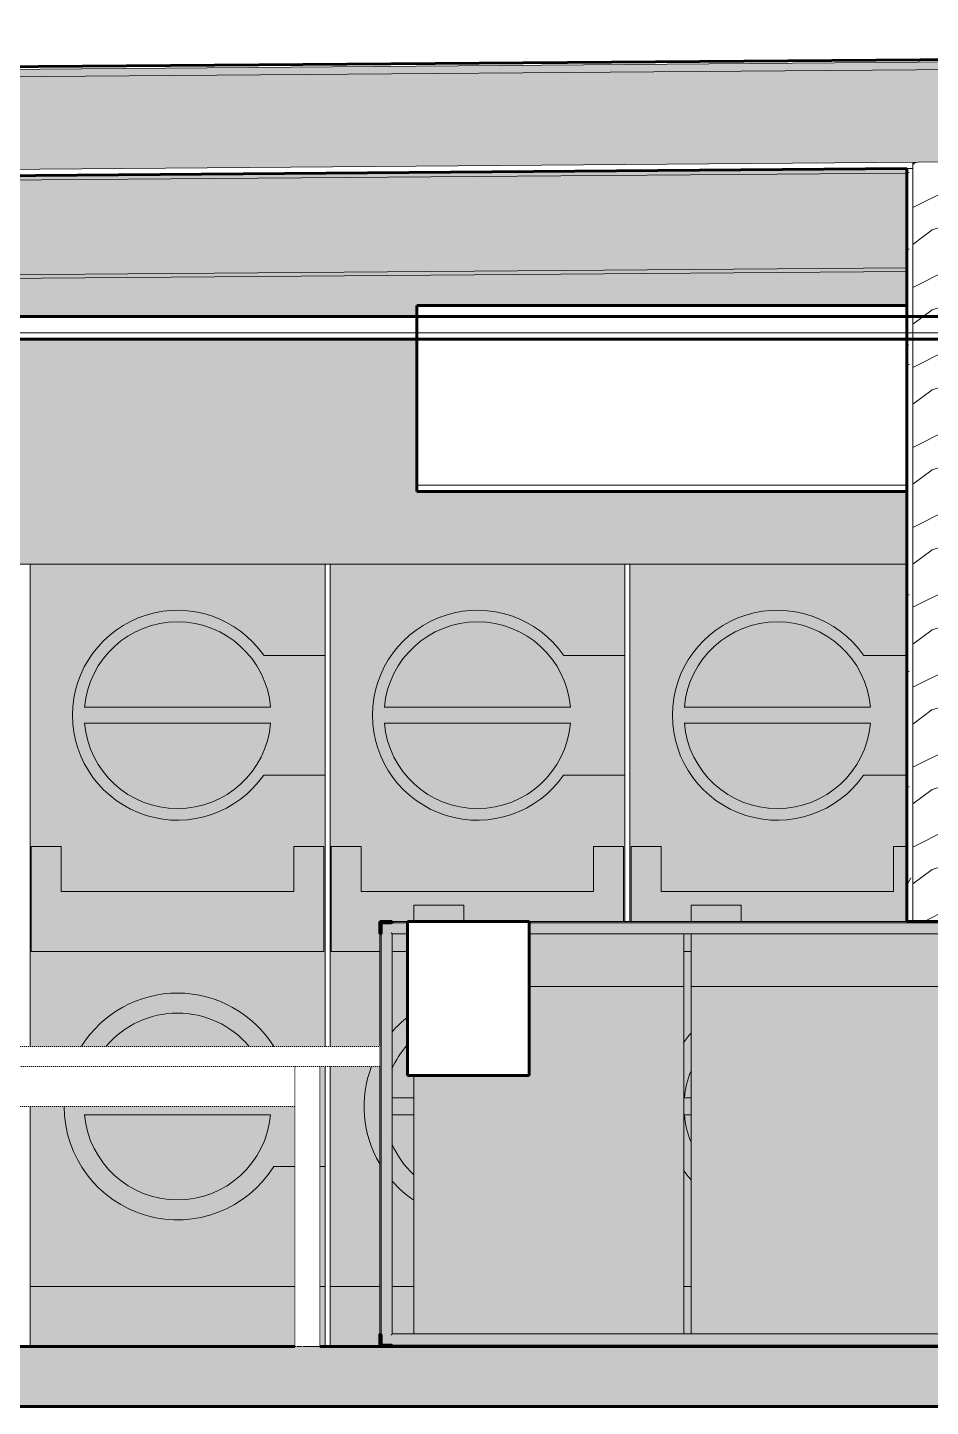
# Model space of a CAD drawing. Header units: inches. Extents: x -13428 to -11666, y -86 to 290.
# Drawn here: x -13116.5 to -13026.2, y -6 to 131.9 of the extents above; entities that cross this region are included whole.
import ezdxf

# ---------------------------------------------------------------- set-up
doc = ezdxf.new("R2010")
doc.units = ezdxf.units.IN
doc.header["$MEASUREMENT"] = 0
doc.linetypes.add('Dash 1_16_', pattern=[0.125, 0.0625, -0.0625])
doc.linetypes.add('Grid Line 1_2_', pattern=[0.875, 0.5, -0.125, 0.125, -0.125])
for name, color, linetype, lineweight in [('A-CLNG', 13, 'Continuous', 18), ('A-CLNG-1', 13, 'Continuous', 60), ('A-FLOR-1', 192, 'Continuous', 60), ('A-FLOR-LEVL-1', 51, 'Grid Line 1_2_', 9), ('A-FLOR-PATT-1', 8, 'Continuous', 9), ('A-ROOF', 132, 'Continuous', 18), ('A-ROOF-1', 132, 'Continuous', 60), ('A-WALL', 113, 'Continuous', 18), ('A-WALL-PATT-1', 111, 'Continuous', 9), ('I-FURN-1', 253, 'Dash 1_16_', 9), ('I-WALL', 2, 'Continuous', 18), ('I-WALL-1', 2, 'Continuous', 60), ('M-EQPM', 50, 'Continuous', 9), ('S-BEAM', 12, 'Continuous', 9), ('S-BEAM-1', 12, 'Continuous', 60)]:
    doc.layers.add(name, color=color, linetype=linetype, lineweight=lineweight)

# ---------------------------------------------------------------- blocks, each defined once
blk = doc.blocks.new('W-Wide Flange - W10X22-921928-BUILDING SECTION - EAST_WEST')
at = {"layer": 'S-BEAM'}
h = blk.add_hatch(color=256, dxfattribs=at)
h.paths.add_polyline_path([(-13311.56, 115.15), (-13212.93, 115.92), (-13212.93, 116.28), (-13311.56, 115.51)], flags=0)
h.paths.add_polyline_path([(-13198.43, 116.03), (-13028.56, 117.36), (-13028.56, 117.72), (-13198.43, 116.39), (-13198.43, 116.22)], flags=0)
h.paths.add_polyline_path([(-12960.27, 117.89), (-12789.87, 119.23), (-12789.87, 119.59), (-12960.27, 118.25)], flags=0)
h.paths.add_polyline_path([(-12758.75, 119.47), (-12633.82, 120.45), (-12633.82, 120.81), (-12758.75, 119.83)], flags=0)
h = blk.add_hatch(color=256, dxfattribs=at)
h.paths.add_polyline_path([(-13311.56, 114.57), (-13212.93, 115.34), (-13212.93, 115.92), (-13311.56, 115.13), (-13311.56, 114.67)], flags=0)
h.paths.add_polyline_path([(-13198.43, 115.46), (-13028.56, 116.78), (-13028.56, 117.36), (-13198.43, 116.01), (-13198.43, 115.58)], flags=0)
h.paths.add_polyline_path([(-12960.27, 117.32), (-12789.87, 118.65), (-12789.87, 119.23), (-12960.27, 117.88), (-12960.27, 117.39)], flags=0)
h.paths.add_polyline_path([(-12758.75, 118.89), (-12633.82, 119.87), (-12633.82, 120.45), (-12758.75, 119.45), (-12758.75, 118.92)], flags=0)
h = blk.add_hatch(color=256, dxfattribs=at)
h.paths.add_polyline_path([(-13311.56, 106.25), (-13212.93, 107.02), (-13212.93, 115.34), (-13311.56, 114.57), (-13311.56, 111.15)], flags=0)
h.paths.add_polyline_path([(-13198.43, 107.13), (-13028.56, 108.46), (-13028.56, 116.78), (-13198.43, 115.46), (-13198.43, 111.15)], flags=0)
h.paths.add_polyline_path([(-12960.27, 108.99), (-12789.87, 110.32), (-12789.87, 118.65), (-12960.27, 117.32), (-12960.27, 111.15)], flags=0)
h.paths.add_polyline_path([(-12758.75, 110.57), (-12633.82, 111.54), (-12633.82, 119.87), (-12758.75, 118.89), (-12758.75, 111.15)], flags=0)
h = blk.add_hatch(color=256, dxfattribs=at)
h.paths.add_polyline_path([(-13311.56, 105.67), (-13212.93, 106.46), (-13212.93, 107.02), (-13311.56, 106.25), (-13311.56, 105.69)], flags=0)
h.paths.add_polyline_path([(-13198.43, 106.55), (-13028.56, 107.9), (-13028.56, 108.46), (-13198.43, 107.13), (-13198.43, 106.57)], flags=0)
h.paths.add_polyline_path([(-12960.27, 108.41), (-12789.87, 109.77), (-12789.87, 110.32), (-12960.27, 108.99), (-12960.27, 108.42)], flags=0)
h.paths.add_polyline_path([(-12758.75, 109.99), (-12633.82, 110.99), (-12633.82, 111.54), (-12758.75, 110.57), (-12758.75, 109.99)], flags=0)
h = blk.add_hatch(color=256, dxfattribs=at)
h.paths.add_polyline_path([(-13311.56, 105.31), (-13212.93, 106.08), (-13212.93, 106.44), (-13311.56, 105.67)], flags=0)
h.paths.add_polyline_path([(-13198.43, 106.19), (-13028.56, 107.52), (-13028.56, 107.88), (-13198.43, 106.55)], flags=0)
h.paths.add_polyline_path([(-12960.27, 108.05), (-12789.87, 109.39), (-12789.87, 109.75), (-12960.27, 108.41)], flags=0)
h.paths.add_polyline_path([(-12758.75, 109.63), (-12633.82, 110.6), (-12633.82, 110.96), (-12758.75, 109.99)], flags=0)
for p, q in [((-13198.43, 116.39), (-13028.56, 117.72)), ((-13198.43, 116.03), (-13028.56, 117.36)), ((-13198.43, 106.55), (-13028.56, 107.88)), ((-13198.43, 106.19), (-13028.56, 107.52))]:
    blk.add_line(p, q, dxfattribs=at)
blk = doc.blocks.new('_Front Washer - MAH21-V4-BUILDING SECTION - EAST_WEST')
at = {"layer": 'M-EQPM'}
h = blk.add_hatch(color=256, dxfattribs=at)
h.paths.add_polyline_path([(-13023.11, 36), (-13023.11, 41.25), (-13050.11, 41.25), (-13050.11, 36), (-13025.12, 36)], flags=0)
h.paths.add_polyline_path([(-13045.11, 42.5), (-13045.11, 44.13), (-13050.11, 44.13), (-13050.11, 42.5), (-13046.69, 42.5)], flags=0)
blk.add_hatch(color=256, dxfattribs=at).paths.add_polyline_path([(-13023.11, 1.25), (-13023.11, 36), (-13050.11, 36), (-13050.11, 1.25), (-13025.12, 1.25)], flags=0)
for p, q in [((-13050.11, 42.5), (-13050.11, 44.13)), ((-13050.11, 44.13), (-13045.11, 44.13)), ((-13045.11, 44.13), (-13045.11, 42.5)), ((-13050.11, 36), (-13050.11, 41.26)), ((-13023.11, 36), (-13023.11, 41.26)), ((-13023.11, 36), (-13050.11, 36)), ((-13050.11, 36), (-13023.11, 36)), ((-13050.11, 1.24), (-13050.11, 36)), ((-13023.11, 1.24), (-13023.11, 36))]:
    blk.add_line(p, q, dxfattribs=at)
blk = doc.blocks.new('_Front Washer - MAH21-V5-BUILDING SECTION - EAST_WEST')
at = {"layer": 'M-EQPM'}
h = blk.add_hatch(color=256, dxfattribs=at)
h.paths.add_polyline_path([(-13050.86, 36), (-13050.86, 41.25), (-13066.34, 41.25), (-13066.34, 36), (-13051.4, 36)], flags=0)
h.paths.add_polyline_path([(-13077.67, 42.5), (-13072.86, 42.5), (-13072.86, 44.13), (-13077.86, 44.13), (-13077.86, 42.5)], flags=0)
blk.add_hatch(color=256, dxfattribs=at).paths.add_polyline_path([(-13077.86, 1.25), (-13050.86, 1.25), (-13050.86, 36), (-13066.34, 36), (-13066.34, 27.1), (-13077.86, 27.1), (-13077.86, 1.9)], flags=0)
for p, q in [((-13077.86, 42.5), (-13077.86, 44.13)), ((-13077.86, 44.13), (-13072.86, 44.13)), ((-13072.86, 44.13), (-13072.86, 42.5)), ((-13050.86, 36), (-13050.86, 41.26)), ((-13050.86, 36), (-13066.34, 36)), ((-13066.34, 36), (-13050.86, 36)), ((-13050.86, 1.24), (-13050.86, 36)), ((-13077.86, 1.25), (-13077.86, 27.1))]:
    blk.add_line(p, q, dxfattribs=at)
blk = doc.blocks.new('_Stacked Dryer - D1-880939-BUILDING SECTION - EAST_WEST')
at = {"layer": 'M-EQPM'}
h = blk.add_hatch(color=256, dxfattribs=at)
h.paths.add_polyline_path([(-13116.25, 6), (-13089.77, 6), (-13089.77, 18), (-13091.88, 18), (-13093.32, 16.15), (-13095.1, 14.64), (-13097.16, 13.52), (-13099.4, 12.86), (-13101.73, 12.66), (-13104.06, 12.95), (-13106.27, 13.71), (-13108.28, 14.91), (-13110, 16.49), (-13111.39, 18.46), (-13112.3, 20.54), (-13112.78, 22.83), (-13112.78, 24), (-13116.25, 24), (-13116.25, 9.9)], flags=0)
h.paths.add_polyline_path([(-13086.75, 6), (-13086.75, 18), (-13087.27, 18), (-13087.27, 6)], flags=0)
h.paths.add_polyline_path([(-13108.59, 30), (-13094.41, 30), (-13094.83, 30.53), (-13096.47, 31.87), (-13098.38, 32.8), (-13100.44, 33.28), (-13102.56, 33.28), (-13104.63, 32.8), (-13106.54, 31.87), (-13108.18, 30.53), (-13108.28, 30.4)], flags=0)
h.paths.add_polyline_path([(-13111.36, 30), (-13111.08, 30), (-13110, 31.51), (-13108.28, 33.09), (-13106.27, 34.29), (-13103.95, 35.06), (-13101.73, 35.34), (-13099.4, 35.14), (-13097.16, 34.48), (-13095.1, 33.36), (-13093.32, 31.85), (-13091.88, 30), (-13086.75, 30), (-13086.75, 57.13), (-13092.88, 57.13), (-13094.33, 55.45), (-13096.1, 54.12), (-13098.11, 53.19), (-13100.26, 52.69), (-13102.57, 52.68), (-13104.65, 53.1), (-13106.68, 53.98), (-13108.48, 55.27), (-13109.97, 56.91), (-13111.09, 58.82), (-13111.77, 60.92), (-13112.01, 63.13), (-13111.77, 65.33), (-13111.07, 67.45), (-13109.97, 69.34), (-13108.47, 70.98), (-13106.68, 72.27), (-13104.64, 73.15), (-13102.48, 73.58), (-13100.26, 73.56), (-13098.11, 73.06), (-13096.1, 72.13), (-13094.33, 70.8), (-13092.88, 69.12), (-13086.75, 69.12), (-13086.75, 78.25), (-13116.25, 78.25), (-13116.25, 30), (-13113.04, 30)], flags=0)
h.paths.add_polyline_path([(-13100.44, 39.49), (-13116.13, 39.49), (-13116.13, 50), (-13113.13, 50), (-13113.13, 45.49), (-13089.88, 45.49), (-13089.88, 50), (-13086.88, 50), (-13086.88, 39.49), (-13099.4, 39.49)], flags=0)
h = blk.add_hatch(color=256, dxfattribs=at)
h.paths.add_polyline_path([(-13102.48, 52.67), (-13100.26, 52.69), (-13098.11, 53.19), (-13096.1, 54.12), (-13094.33, 55.45), (-13092.88, 57.13), (-13086.75, 57.13), (-13086.75, 69.12), (-13092.88, 69.12), (-13094.33, 70.8), (-13096.1, 72.13), (-13098.11, 73.06), (-13100.26, 73.56), (-13102.48, 73.58), (-13104.65, 73.15), (-13106.68, 72.27), (-13108.48, 70.98), (-13109.97, 69.34), (-13111.09, 67.43), (-13111.77, 65.33), (-13112.01, 63.13), (-13111.77, 60.92), (-13111.09, 58.82), (-13109.97, 56.91), (-13108.48, 55.27), (-13106.68, 53.98), (-13104.65, 53.1), (-13103.95, 52.96)], flags=0)
h.paths.add_polyline_path([(-13100.44, 53.85), (-13102.57, 53.85), (-13104.64, 54.33), (-13106.55, 55.27), (-13108.2, 56.61), (-13109.5, 58.3), (-13110.38, 60.23), (-13110.81, 62.32), (-13092.2, 62.32), (-13092.62, 60.23), (-13093.51, 58.3), (-13094.81, 56.61), (-13096.46, 55.27), (-13098.37, 54.33)], flags=0)
h.paths.add_polyline_path([(-13110.81, 63.93), (-13110.38, 66.02), (-13109.5, 67.95), (-13108.2, 69.64), (-13106.55, 70.98), (-13104.64, 71.92), (-13102.57, 72.4), (-13100.44, 72.4), (-13098.37, 71.92), (-13096.46, 70.98), (-13094.81, 69.64), (-13093.51, 67.95), (-13092.62, 66.02), (-13092.2, 63.93), (-13110.52, 63.93)], flags=0)
for points in [[(-13110.52, 63.93), (-13092.2, 63.93), (-13092.62, 66.02), (-13093.51, 67.95), (-13094.81, 69.64), (-13096.46, 70.98), (-13098.37, 71.92), (-13100.44, 72.4), (-13102.57, 72.4), (-13104.65, 71.92), (-13106.56, 70.98), (-13108.2, 69.64), (-13109.5, 67.95), (-13110.38, 66.02), (-13110.81, 63.93)], [(-13102.48, 53.85), (-13100.44, 53.85), (-13098.37, 54.33), (-13096.46, 55.27), (-13094.81, 56.61), (-13093.51, 58.3), (-13092.62, 60.23), (-13092.2, 62.32), (-13110.81, 62.32), (-13110.38, 60.23), (-13109.5, 58.3), (-13108.2, 56.61), (-13106.55, 55.27), (-13104.64, 54.33), (-13102.57, 53.85)], [(-13116.13, 39.49), (-13086.88, 39.49), (-13086.88, 50), (-13089.88, 50), (-13089.88, 45.49), (-13113.13, 45.49), (-13113.13, 50), (-13116.13, 50), (-13116.13, 41.9)], [(-13100.44, 14.72), (-13098.38, 15.2), (-13096.45, 16.15), (-13094.83, 17.47), (-13093.52, 19.15), (-13092.64, 21.07), (-13092.2, 23.15), (-13110.8, 23.15), (-13110.37, 21.07), (-13109.48, 19.15), (-13108.18, 17.47), (-13106.54, 16.13), (-13104.63, 15.2), (-13102.56, 14.72), (-13101.73, 14.72)]]:
    blk.add_hatch(color=256, dxfattribs=at).paths.add_polyline_path(points, flags=0)
h = blk.add_hatch(color=256, dxfattribs=at)
h.paths.add_polyline_path([(-13101.73, 12.66), (-13099.4, 12.86), (-13097.16, 13.52), (-13095.1, 14.64), (-13093.32, 16.15), (-13091.88, 18), (-13089.77, 18), (-13089.77, 24), (-13112.78, 24), (-13112.78, 22.83), (-13112.3, 20.54), (-13111.36, 18.4), (-13110, 16.49), (-13108.28, 14.91), (-13106.27, 13.71), (-13103.95, 12.94)], flags=0)
h.paths.add_polyline_path([(-13102.56, 14.72), (-13104.63, 15.2), (-13106.54, 16.13), (-13108.18, 17.47), (-13109.48, 19.15), (-13110.37, 21.07), (-13110.8, 23.15), (-13092.2, 23.15), (-13092.64, 21.07), (-13093.52, 19.15), (-13094.83, 17.47), (-13096.47, 16.13), (-13098.38, 15.2), (-13100.44, 14.72)], flags=0)
h.paths.add_polyline_path([(-13087.27, 18), (-13086.75, 18), (-13086.75, 28), (-13087.27, 28), (-13087.27, 18.27)], flags=0)
h.paths.add_polyline_path([(-13108.59, 30), (-13108.18, 30.53), (-13106.54, 31.87), (-13104.63, 32.8), (-13102.56, 33.28), (-13100.44, 33.28), (-13098.38, 32.8), (-13096.47, 31.87), (-13094.83, 30.53), (-13094.41, 30), (-13091.88, 30), (-13093.32, 31.85), (-13095.1, 33.36), (-13097.16, 34.48), (-13099.4, 35.14), (-13101.73, 35.34), (-13104.06, 35.05), (-13106.27, 34.29), (-13108.28, 33.09), (-13110, 31.51), (-13111.08, 30), (-13109.71, 30)], flags=0)
h = blk.add_hatch(color=256, dxfattribs=at)
h.paths.add_polyline_path([(-13090.81, 0), (-13089.77, 0), (-13089.77, 6), (-13116.25, 6), (-13116.25, 0)], flags=0)
h.paths.add_polyline_path([(-13087.27, 0), (-13086.75, 0), (-13086.75, 6), (-13087.27, 6), (-13087.27, 1.9)], flags=0)
for p, q in [((-13116.25, 78.25), (-13086.75, 78.25)), ((-13116.25, 30), (-13116.25, 78.25)), ((-13086.75, 78.25), (-13086.75, 69.12)), ((-13086.75, 69.12), (-13092.88, 69.12)), ((-13086.75, 57.13), (-13086.75, 69.12)), ((-13092.2, 63.93), (-13110.81, 63.93)), ((-13110.81, 62.32), (-13092.2, 62.32)), ((-13092.88, 57.13), (-13086.75, 57.13)), ((-13086.75, 57.13), (-13086.75, 30)), ((-13116.13, 39.49), (-13116.13, 50)), ((-13116.13, 50), (-13113.13, 50)), ((-13113.13, 50), (-13113.13, 45.49)), ((-13089.88, 45.49), (-13089.88, 50)), ((-13089.88, 50), (-13086.88, 50)), ((-13086.88, 50), (-13086.88, 39.49)), ((-13113.13, 45.49), (-13089.88, 45.49)), ((-13086.88, 39.49), (-13116.13, 39.49)), ((-13086.75, 18), (-13086.75, 28)), ((-13116.25, 0), (-13116.25, 24)), ((-13110.8, 23.15), (-13092.2, 23.15)), ((-13091.88, 18), (-13089.77, 18)), ((-13087.27, 18), (-13086.75, 18)), ((-13086.75, 18), (-13086.75, 0)), ((-13116.25, 6), (-13089.77, 6)), ((-13087.27, 6), (-13086.75, 6))]:
    blk.add_line(p, q, dxfattribs=at)
for centre, radius, start, end in [((-13101.5, 63.13), 10.5, 34.8323, 325.1677), ((-13101.5, 63.13), 9.34, 4.9691, 175.0309), ((-13101.5, 63.13), 9.34, 184.9691, 355.0309), ((-13101.5, 24), 11.34, 31.9452, 147.9204), ((-13101.5, 24), 9.34, 40.2334, 139.7666), ((-13101.5, 24), 11.34, 180, 328.0548), ((-13101.5, 24), 9.34, 185.2375, 354.7625)]:
    blk.add_arc(centre, radius, start, end, dxfattribs=at)
blk = doc.blocks.new('_Stacked Dryer - D1-V10-BUILDING SECTION - EAST_WEST')
at = {"layer": 'M-EQPM'}
h = blk.add_hatch(color=256, dxfattribs=at)
h.paths.add_polyline_path([(-13084.24, 6), (-13081.27, 6), (-13081.27, 18.26), (-13081.39, 18.46), (-13082.3, 20.54), (-13082.78, 22.83), (-13082.78, 25.17), (-13082.3, 27.46), (-13082.07, 28), (-13086.25, 28), (-13086.25, 6)], flags=0)
h.paths.add_polyline_path([(-13080.02, 6), (-13077.86, 6), (-13077.86, 14.66), (-13078.28, 14.91), (-13080.02, 16.49), (-13080.02, 9.44)], flags=0)
h.paths.add_polyline_path([(-13077.86, 24.85), (-13077.86, 27.1), (-13078.49, 27.1), (-13078.49, 30.13), (-13079.48, 28.85), (-13080.02, 27.7), (-13080.02, 24.85)], flags=0)
h.paths.add_polyline_path([(-13086.25, 30), (-13081.27, 30), (-13081.27, 39.49), (-13086.13, 39.49), (-13086.13, 50), (-13083.13, 50), (-13083.13, 45.49), (-13059.88, 45.49), (-13059.88, 50), (-13056.88, 50), (-13056.87, 42.5), (-13056.75, 42.5), (-13056.75, 57.13), (-13062.88, 57.13), (-13064.33, 55.45), (-13066.1, 54.12), (-13068.11, 53.19), (-13070.26, 52.69), (-13072.57, 52.68), (-13074.65, 53.1), (-13076.68, 53.98), (-13078.48, 55.27), (-13079.97, 56.91), (-13081.09, 58.82), (-13081.77, 60.92), (-13082.01, 63.13), (-13081.77, 65.33), (-13081.07, 67.45), (-13079.97, 69.34), (-13078.47, 70.98), (-13076.68, 72.27), (-13074.64, 73.15), (-13072.48, 73.58), (-13070.26, 73.56), (-13068.11, 73.06), (-13066.1, 72.13), (-13064.33, 70.8), (-13062.88, 69.12), (-13056.75, 69.12), (-13056.75, 78.25), (-13086.25, 78.25), (-13086.25, 33.9)], flags=0)
h.paths.add_polyline_path([(-13080.02, 31.49), (-13080, 31.51), (-13078.49, 32.9), (-13078.49, 39.49), (-13080.02, 39.49), (-13080.02, 31.49)], flags=0)
h = blk.add_hatch(color=256, dxfattribs=at)
h.paths.add_polyline_path([(-13072.48, 52.67), (-13070.26, 52.69), (-13068.11, 53.19), (-13066.1, 54.12), (-13064.33, 55.45), (-13062.88, 57.13), (-13056.75, 57.13), (-13056.75, 69.12), (-13062.88, 69.12), (-13064.33, 70.8), (-13066.1, 72.13), (-13068.11, 73.06), (-13070.26, 73.56), (-13072.48, 73.58), (-13074.65, 73.15), (-13076.68, 72.27), (-13078.48, 70.98), (-13079.97, 69.34), (-13081.09, 67.43), (-13081.77, 65.33), (-13082.01, 63.13), (-13081.77, 60.92), (-13081.09, 58.82), (-13079.97, 56.91), (-13078.48, 55.27), (-13076.68, 53.98), (-13074.65, 53.1)], flags=0)
h.paths.add_polyline_path([(-13071.11, 53.85), (-13072.57, 53.85), (-13074.64, 54.33), (-13076.55, 55.27), (-13078.2, 56.61), (-13079.5, 58.3), (-13080.38, 60.23), (-13080.81, 62.32), (-13062.2, 62.32), (-13062.62, 60.23), (-13063.51, 58.3), (-13064.81, 56.61), (-13066.46, 55.27), (-13068.37, 54.33), (-13070.44, 53.85)], flags=0)
h.paths.add_polyline_path([(-13064.54, 63.93), (-13080.81, 63.93), (-13080.38, 66.02), (-13079.5, 67.95), (-13078.2, 69.64), (-13076.55, 70.98), (-13074.64, 71.92), (-13072.57, 72.4), (-13070.44, 72.4), (-13068.37, 71.92), (-13066.46, 70.98), (-13064.81, 69.64), (-13063.51, 67.95), (-13062.62, 66.02), (-13062.2, 63.93)], flags=0)
for points in [[(-13080.38, 63.93), (-13062.2, 63.93), (-13062.62, 66.02), (-13063.51, 67.95), (-13064.81, 69.64), (-13066.46, 70.98), (-13068.37, 71.92), (-13070.44, 72.4), (-13072.57, 72.4), (-13074.65, 71.92), (-13076.56, 70.98), (-13078.2, 69.64), (-13079.5, 67.95), (-13080.38, 66.02), (-13080.81, 63.93)], [(-13071.11, 53.85), (-13070.44, 53.85), (-13068.37, 54.33), (-13066.46, 55.27), (-13064.81, 56.61), (-13063.51, 58.3), (-13062.62, 60.23), (-13062.2, 62.32), (-13080.81, 62.32), (-13080.38, 60.23), (-13079.5, 58.3), (-13078.2, 56.61), (-13076.55, 55.27), (-13074.64, 54.33), (-13072.48, 53.85)], [(-13077.86, 17.21), (-13077.86, 23.15), (-13080.02, 23.15), (-13080, 20.27), (-13079.48, 19.15), (-13078.18, 17.47)]]:
    blk.add_hatch(color=256, dxfattribs=at).paths.add_polyline_path(points, flags=0)
h = blk.add_hatch(color=256, dxfattribs=at)
h.paths.add_polyline_path([(-13081.27, 41.25), (-13081.2, 41.27), (-13081.26, 41.25)], flags=0)
h.paths.add_polyline_path([(-13086.13, 39.49), (-13081.27, 39.49), (-13081.27, 42.5), (-13077.86, 42.5), (-13077.86, 44.13), (-13072.86, 44.13), (-13072.86, 42.5), (-13056.88, 42.5), (-13056.88, 50), (-13059.88, 50), (-13059.88, 45.49), (-13083.13, 45.49), (-13083.13, 50), (-13086.13, 50), (-13086.13, 41.9)], flags=0)
h.paths.add_polyline_path([(-13080.02, 39.49), (-13078.49, 39.49), (-13078.49, 41.25), (-13080.02, 41.25)], flags=0)
h.paths.add_polyline_path([(-13081.18, 41.29), (-13081.14, 41.35), (-13081.16, 41.32), (-13081.17, 41.3)], flags=0)
h.paths.add_polyline_path([(-13080.14, 42.38), (-13080.07, 42.4), (-13080.12, 42.38), (-13080.14, 42.38)], flags=0)
h = blk.add_hatch(color=256, dxfattribs=at)
h.paths.add_polyline_path([(-13077.86, 14.66), (-13077.86, 17.21), (-13078.18, 17.47), (-13079.48, 19.15), (-13080.02, 20.3), (-13080, 16.49), (-13078.28, 14.91)], flags=0)
h.paths.add_polyline_path([(-13081.27, 18.26), (-13081.27, 28), (-13082.07, 28), (-13082.3, 27.46), (-13082.78, 25.17), (-13082.78, 22.83), (-13082.3, 20.54), (-13081.36, 18.4)], flags=0)
h.paths.add_polyline_path([(-13077.86, 23.15), (-13077.86, 24.85), (-13080.02, 24.85), (-13080.02, 23.15)], flags=0)
h.paths.add_polyline_path([(-13080.02, 27.7), (-13079.48, 28.85), (-13078.49, 30.13), (-13078.49, 32.9), (-13080.02, 31.49), (-13080.02, 29.07)], flags=0)
h = blk.add_hatch(color=256, dxfattribs=at)
h.paths.add_polyline_path([(-13084.24, 0), (-13081.27, 0), (-13081.27, 6), (-13086.25, 6), (-13086.25, 0)], flags=0)
h.paths.add_polyline_path([(-13080.02, 0), (-13080.03, 0.06), (-13080.02, 0.01)], flags=0)
h.paths.add_polyline_path([(-13080.05, 0.09), (-13080.12, 0.12), (-13080.09, 0.1), (-13080.07, 0.1)], flags=0)
h.paths.add_polyline_path([(-13081.14, 1.12), (-13081.16, 1.2), (-13081.15, 1.15), (-13081.14, 1.13)], flags=0)
h.paths.add_polyline_path([(-13079.32, 1.25), (-13077.86, 1.25), (-13077.86, 6), (-13080.02, 6), (-13080.02, 1.25)], flags=0)
for p, q in [((-13086.25, 78.25), (-13056.75, 78.25)), ((-13086.25, 30), (-13086.25, 78.25)), ((-13056.75, 78.25), (-13056.75, 69.12)), ((-13056.75, 69.12), (-13062.88, 69.12)), ((-13056.75, 57.13), (-13056.75, 69.12)), ((-13062.2, 63.93), (-13080.81, 63.93)), ((-13080.81, 62.32), (-13062.2, 62.32)), ((-13062.88, 57.13), (-13056.75, 57.13)), ((-13056.75, 57.13), (-13056.75, 42.5)), ((-13086.13, 39.49), (-13086.13, 50)), ((-13086.13, 50), (-13083.13, 50)), ((-13083.13, 50), (-13083.13, 45.49)), ((-13059.88, 45.49), (-13059.88, 50)), ((-13059.88, 50), (-13056.88, 50)), ((-13056.88, 50), (-13056.88, 42.5)), ((-13083.13, 45.49), (-13059.88, 45.49)), ((-13081.27, 39.49), (-13086.13, 39.49)), ((-13078.49, 39.49), (-13080.02, 39.49)), ((-13086.25, 0), (-13086.25, 28)), ((-13077.86, 24.85), (-13080.02, 24.85)), ((-13080.02, 23.15), (-13077.86, 23.15)), ((-13086.25, 6), (-13081.26, 6)), ((-13080.02, 6), (-13077.86, 6))]:
    blk.add_line(p, q, dxfattribs=at)
for centre, radius, start, end in [((-13071.5, 63.13), 10.5, 34.8323, 325.1677), ((-13071.5, 63.13), 9.34, 4.9691, 175.0309), ((-13071.5, 63.13), 9.34, 184.9691, 355.0309), ((-13071.5, 24), 11.34, 128.1642, 138.5447), ((-13071.5, 24), 9.34, 138.7688, 156.5235), ((-13071.5, 24), 11.34, 159.25, 210.4509), ((-13071.5, 24), 9.34, 203.499, 226.8861), ((-13071.5, 24), 11.34, 221.298, 235.7634)]:
    blk.add_arc(centre, radius, start, end, dxfattribs=at)
blk = doc.blocks.new('_Stacked Dryer - D1-V11-BUILDING SECTION - EAST_WEST')
at = {"layer": 'M-EQPM'}
h = blk.add_hatch(color=256, dxfattribs=at)
h.paths.add_polyline_path([(-13050.11, 6), (-13050.11, 16.65), (-13050.86, 17.7), (-13050.86, 6)], flags=0)
h.paths.add_polyline_path([(-13050.11, 24.85), (-13050.11, 27.49), (-13050.37, 26.93), (-13050.8, 24.85), (-13050.37, 24.85)], flags=0)
h.paths.add_polyline_path([(-13050.86, 30.3), (-13050.11, 31.35), (-13050.11, 39.49), (-13050.86, 39.49), (-13050.86, 31.51)], flags=0)
h.paths.add_polyline_path([(-13056.14, 42.5), (-13056.13, 42.5), (-13056.13, 50), (-13053.13, 50), (-13053.13, 45.49), (-13029.88, 45.49), (-13029.88, 50), (-13028.56, 50), (-13028.56, 57.13), (-13032.88, 57.13), (-13034.33, 55.45), (-13036.1, 54.12), (-13038.11, 53.19), (-13040.26, 52.69), (-13042.57, 52.68), (-13044.65, 53.1), (-13046.68, 53.98), (-13048.48, 55.27), (-13049.97, 56.91), (-13051.09, 58.82), (-13051.77, 60.92), (-13052.01, 63.13), (-13051.77, 65.33), (-13051.07, 67.45), (-13049.97, 69.34), (-13048.47, 70.98), (-13046.68, 72.27), (-13044.64, 73.15), (-13042.48, 73.58), (-13040.26, 73.56), (-13038.11, 73.06), (-13036.1, 72.13), (-13034.33, 70.8), (-13032.88, 69.12), (-13028.56, 69.12), (-13028.56, 78.25), (-13056.25, 78.25), (-13056.25, 42.5)], flags=0)
h = blk.add_hatch(color=256, dxfattribs=at)
h.paths.add_polyline_path([(-13042.48, 52.67), (-13040.26, 52.69), (-13038.11, 53.19), (-13036.1, 54.12), (-13034.33, 55.45), (-13032.88, 57.13), (-13028.56, 57.13), (-13028.56, 69.12), (-13032.88, 69.12), (-13034.33, 70.8), (-13036.1, 72.13), (-13038.11, 73.06), (-13040.26, 73.56), (-13042.48, 73.58), (-13044.65, 73.15), (-13046.68, 72.27), (-13048.48, 70.98), (-13049.97, 69.34), (-13051.09, 67.43), (-13051.77, 65.33), (-13052.01, 63.13), (-13051.77, 60.92), (-13051.09, 58.82), (-13049.97, 56.91), (-13048.48, 55.27), (-13046.68, 53.98), (-13044.65, 53.1)], flags=0)
h.paths.add_polyline_path([(-13040.44, 53.85), (-13042.57, 53.85), (-13044.64, 54.33), (-13046.55, 55.27), (-13048.2, 56.61), (-13049.5, 58.3), (-13050.38, 60.23), (-13050.81, 62.32), (-13032.2, 62.32), (-13032.62, 60.23), (-13033.51, 58.3), (-13034.81, 56.61), (-13036.46, 55.27), (-13038.37, 54.33)], flags=0)
h.paths.add_polyline_path([(-13050.81, 63.93), (-13050.38, 66.02), (-13049.5, 67.95), (-13048.2, 69.64), (-13046.55, 70.98), (-13044.64, 71.92), (-13042.57, 72.4), (-13040.44, 72.4), (-13038.37, 71.92), (-13036.46, 70.98), (-13034.81, 69.64), (-13033.51, 67.95), (-13032.62, 66.02), (-13032.2, 63.93), (-13044.83, 63.93)], flags=0)
for points in [[(-13044.83, 63.93), (-13032.2, 63.93), (-13032.62, 66.02), (-13033.51, 67.95), (-13034.81, 69.64), (-13036.46, 70.98), (-13038.37, 71.92), (-13040.44, 72.4), (-13042.57, 72.4), (-13044.65, 71.92), (-13046.56, 70.98), (-13048.2, 69.64), (-13049.5, 67.95), (-13050.38, 66.02), (-13050.81, 63.93), (-13050.38, 63.93)], [(-13042.48, 53.85), (-13040.44, 53.85), (-13038.37, 54.33), (-13036.46, 55.27), (-13034.81, 56.61), (-13033.51, 58.3), (-13032.62, 60.23), (-13032.2, 62.32), (-13050.81, 62.32), (-13050.38, 60.23), (-13049.5, 58.3), (-13048.2, 56.61), (-13046.55, 55.27), (-13044.64, 54.33), (-13042.57, 53.85)], [(-13050.11, 16.65), (-13050.11, 20.51), (-13050.37, 21.07), (-13050.8, 23.15), (-13050.11, 23.15), (-13050.11, 24.85), (-13050.8, 24.85), (-13050.37, 26.93), (-13050.11, 27.49), (-13050.11, 31.35), (-13050.86, 30.3), (-13050.86, 17.7)], [(-13050.11, 20.51), (-13050.11, 23.15), (-13050.8, 23.15), (-13050.37, 21.07)], [(-13050.11, 1.25), (-13050.11, 6), (-13050.86, 6), (-13050.86, 1.25)]]:
    blk.add_hatch(color=256, dxfattribs=at).paths.add_polyline_path(points, flags=0)
h = blk.add_hatch(color=256, dxfattribs=at)
h.paths.add_polyline_path([(-13050.86, 39.49), (-13050.11, 39.49), (-13050.11, 41.25), (-13050.86, 41.25)], flags=0)
h.paths.add_polyline_path([(-13054.62, 42.5), (-13050.11, 42.5), (-13050.11, 44.13), (-13045.11, 44.13), (-13045.11, 42.5), (-13028.56, 42.5), (-13028.56, 50), (-13029.88, 50), (-13029.88, 45.49), (-13053.13, 45.49), (-13053.13, 50), (-13056.13, 50), (-13056.13, 42.5)], flags=0)
for p, q in [((-13056.25, 78.25), (-13028.56, 78.25)), ((-13056.25, 42.5), (-13056.25, 78.25)), ((-13028.56, 69.12), (-13032.88, 69.12)), ((-13032.2, 63.93), (-13050.81, 63.93)), ((-13050.81, 62.32), (-13032.2, 62.32)), ((-13032.88, 57.13), (-13028.56, 57.13)), ((-13056.13, 42.5), (-13056.13, 50)), ((-13056.13, 50), (-13053.13, 50)), ((-13053.13, 50), (-13053.13, 45.49)), ((-13029.88, 45.49), (-13029.88, 50)), ((-13029.88, 50), (-13028.56, 50)), ((-13053.13, 45.49), (-13029.88, 45.49)), ((-13050.11, 39.49), (-13050.86, 39.49)), ((-13050.11, 24.85), (-13050.8, 24.85)), ((-13050.8, 23.15), (-13050.11, 23.15)), ((-13050.86, 6), (-13050.11, 6))]:
    blk.add_line(p, q, dxfattribs=at)
for centre, radius, start, end in [((-13041.5, 63.13), 10.5, 34.8323, 325.1677), ((-13041.5, 63.13), 9.34, 4.9691, 175.0309), ((-13041.5, 63.13), 9.34, 184.9691, 355.0309), ((-13041.5, 24), 11.34, 139.5022, 146.0341), ((-13041.5, 24), 9.34, 157.9143, 174.7625), ((-13041.5, 24), 9.34, 185.2375, 202.0857), ((-13041.5, 24), 11.34, 213.9659, 220.4978)]:
    blk.add_arc(centre, radius, start, end, dxfattribs=at)
blk = doc.blocks.new('Table-Rectangular - 30x48-V18-BUILDING SECTION - EAST_WEST')
at = {"layer": 'I-FURN-1'}
for p, q in [((-13129.27, 30), (-13081.27, 30)), ((-13129.27, 28), (-13129.27, 30)), ((-13081.27, 28), (-13081.27, 30)), ((-13081.27, 28), (-13129.27, 28)), ((-13123.27, 0), (-13123.27, 28)), ((-13120.77, 28), (-13120.77, 0)), ((-13089.77, 28), (-13089.77, 0)), ((-13087.27, 0), (-13087.27, 28)), ((-13089.77, 24), (-13120.77, 24)), ((-13087.27, 0), (-13089.77, 0)), ((-13120.77, 0), (-13123.27, 0))]:
    blk.add_line(p, q, dxfattribs=at)
blk = doc.blocks.new('Plumbing Bulkhead - EX_ BULKHEAD 4-964323-BUILDING SECTION - EAST_WEST')
at = {"layer": 'S-BEAM'}
h = blk.add_hatch(color=256, dxfattribs=at)
h.paths.add_polyline_path([(-13081.27, 0), (-13080.02, 0), (-13080.05, 0.09), (-13080.14, 0.12), (-13081.12, 0.14), (-13081.14, 0.19), (-13081.14, 1.12), (-13081.18, 1.21), (-13081.27, 1.25)], flags=0)
h.paths.add_polyline_path([(-12909.52, 0), (-12908.27, 0), (-12908.27, 1.25), (-12908.35, 1.21), (-12908.39, 1.12), (-12908.41, 0.14), (-12908.45, 0.12), (-12909.39, 0.12), (-12909.48, 0.09)], flags=0)
h.paths.add_polyline_path([(-12908.27, 41.25), (-12908.27, 42.5), (-12909.52, 42.5), (-12909.48, 42.41), (-12909.39, 42.37), (-12908.41, 42.36), (-12908.39, 42.31), (-12908.39, 41.37), (-12908.35, 41.29)], flags=0)
h.paths.add_polyline_path([(-13081.27, 41.25), (-13081.18, 41.29), (-13081.14, 41.37), (-13081.12, 42.36), (-13081.08, 42.37), (-13080.14, 42.37), (-13080.05, 42.41), (-13080.02, 42.5), (-13081.27, 42.5), (-13081.27, 41.9)], flags=0)
for points in [[(-13081.12, 0.14), (-13081.08, 0.19), (-13081.09, 42.32), (-13081.13, 42.34), (-13081.14, 42.31), (-13081.13, 0.15)], [(-13081.08, 0.19), (-12908.45, 0.19), (-12908.45, 42.31), (-13066.34, 42.31), (-13066.34, 41.37), (-12909.39, 41.37), (-12909.39, 1.12), (-13080.14, 1.12), (-13080.14, 41.37), (-13078.49, 41.38), (-13078.49, 42.31), (-13081.08, 42.31), (-13081.08, 1.9)], [(-13081.14, 1.12), (-13081.16, 41.3), (-13081.23, 41.25), (-13081.27, 41.25), (-13081.27, 1.25), (-13081.2, 1.23), (-13081.15, 1.17), (-13081.14, 1.15)], [(-13080.14, 1.12), (-13080.02, 1.26), (-13080.03, 41.27), (-13080.14, 41.35), (-13080.14, 1.15)], [(-12979.14, 0.12), (-12908.41, 0.14), (-12908.45, 0.19), (-13081.09, 0.18), (-13081.1, 0.13), (-13081.08, 0.12), (-12985.71, 0.12)], [(-13080.09, 1.12), (-12909.39, 1.12), (-12909.53, 1.25), (-13080.03, 1.23), (-13080.12, 1.12)], [(-13079.84, 0), (-12909.52, 0), (-12909.5, 0.06), (-12909.44, 0.12), (-12909.39, 0.12), (-13080.07, 0.1), (-13080.02, 0.03), (-13080.02, 0)]]:
    blk.add_hatch(color=256, dxfattribs=at).paths.add_polyline_path(points, flags=0)
h = blk.add_hatch(color=256, dxfattribs=at)
h.paths.add_polyline_path([(-13081.08, 42.31), (-13078.49, 42.32), (-13078.49, 42.37), (-13081.12, 42.36), (-13081.09, 42.32)], flags=0)
h.paths.add_polyline_path([(-13066.34, 42.31), (-12908.44, 42.32), (-12908.43, 42.37), (-12908.45, 42.37), (-13066.34, 42.36), (-13066.34, 42.32)], flags=0)
h = blk.add_hatch(color=256, dxfattribs=at)
h.paths.add_polyline_path([(-12961.07, 41.25), (-12909.5, 41.27), (-12909.42, 41.37), (-13066.34, 41.37), (-13066.34, 41.25), (-12962.72, 41.25)], flags=0)
h.paths.add_polyline_path([(-13078.49, 41.25), (-13078.49, 41.27), (-13080.02, 41.25)], flags=0)
h.paths.add_polyline_path([(-13078.49, 41.27), (-13078.49, 41.33), (-13080.09, 41.33), (-13080.03, 41.27)], flags=0)
h.paths.add_polyline_path([(-13080.09, 41.33), (-13078.49, 41.33), (-13078.49, 41.35), (-13080.12, 41.35)], flags=0)
h.paths.add_polyline_path([(-13080.12, 41.35), (-13078.49, 41.35), (-13078.49, 41.37), (-13080.14, 41.37)], flags=0)
h = blk.add_hatch(color=256, dxfattribs=at)
h.paths.add_polyline_path([(-12926.59, 42.37), (-12909.46, 42.4), (-12909.51, 42.47), (-12909.52, 42.5), (-13066.34, 42.5), (-13066.34, 42.37), (-12929.87, 42.37)], flags=0)
h.paths.add_polyline_path([(-13080.02, 42.37), (-13078.49, 42.4), (-13078.49, 42.5), (-13080.02, 42.5), (-13080.03, 42.44), (-13080.09, 42.38), (-13080.07, 42.37)], flags=0)
for p, q in [((-13081.14, 1.12), (-13081.14, 41.37)), ((-13080.14, 42.37), (-13078.49, 42.37)), ((-13080.02, 42.5), (-13078.49, 42.5)), ((-13066.34, 42.5), (-13028.56, 42.5)), ((-13066.34, 42.37), (-12909.39, 42.37)), ((-13081.27, 30), (-13081.27, 41.25)), ((-13080.02, 1.25), (-13080.02, 41.25)), ((-13080.02, 41.25), (-13078.49, 41.25)), ((-13080.02, 41.25), (-13080.02, 1.25)), ((-13078.49, 41.25), (-13080.02, 41.25)), ((-13066.34, 41.25), (-12909.52, 41.25)), ((-12909.52, 41.25), (-13066.34, 41.25)), ((-13081.27, 1.25), (-13081.27, 28)), ((-12909.39, 0.12), (-13080.14, 0.12)), ((-12909.52, 1.25), (-13080.02, 1.25)), ((-12909.52, 1.25), (-13080.02, 1.25))]:
    blk.add_line(p, q, dxfattribs=at)
for points, knots in [([(-13081.14, 41.37), (-13081.14, 41.37), (-13081.14, 41.35), (-13081.15, 41.33), (-13081.15, 41.32), (-13081.16, 41.31), (-13081.16, 41.31), (-13081.16, 41.3)], [0, 0, 0, 0, 0.1428571, 0.2857143, 0.3571429, 0.3928571, 0.4285714, 0.4285714, 0.4285714, 0.4285714]), ([(-13081.12, 42.36), (-13081.12, 42.35), (-13081.11, 42.35), (-13081.11, 42.34), (-13081.1, 42.33), (-13081.09, 42.32), (-13081.08, 42.32), (-13081.08, 42.31)], [0, 0, 0, 0, 0.25, 0.375, 0.5, 0.75, 1, 1, 1, 1]), ([(-13080.07, 42.4), (-13080.07, 42.4), (-13080.08, 42.39), (-13080.08, 42.39), (-13080.1, 42.38), (-13080.12, 42.38), (-13080.13, 42.37), (-13080.14, 42.37)], [0.5714286, 0.5714286, 0.5714286, 0.5714286, 0.6071429, 0.6428571, 0.7142857, 0.8571429, 1, 1, 1, 1]), ([(-13080.14, 41.37), (-13080.13, 41.37), (-13080.12, 41.35), (-13080.1, 41.33), (-13080.08, 41.32), (-13080.08, 41.31), (-13080.07, 41.3), (-13080.07, 41.3), (-13080.06, 41.29), (-13080.06, 41.29), (-13080.05, 41.28), (-13080.05, 41.28), (-13080.04, 41.27), (-13080.04, 41.27), (-13080.03, 41.27), (-13080.03, 41.26), (-13080.03, 41.26), (-13080.02, 41.26), (-13080.02, 41.25), (-13080.02, 41.25), (-13080.02, 41.25), (-13080.02, 41.25), (-13080.02, 41.25)], [0, 0, 0, 0, 0.142857, 0.285714, 0.357143, 0.392857, 0.428571, 0.464286, 0.5, 0.535714, 0.571429, 0.607143, 0.642857, 0.678571, 0.714286, 0.75, 0.785714, 0.821429, 0.857143, 0.892857, 0.928571, 1, 1, 1, 1]), ([(-13080.02, 42.5), (-13080.02, 42.49), (-13080.02, 42.49), (-13080.02, 42.47), (-13080.02, 42.47), (-13080.02, 42.46), (-13080.03, 42.45), (-13080.03, 42.44), (-13080.03, 42.44), (-13080.04, 42.43), (-13080.04, 42.42), (-13080.05, 42.42), (-13080.05, 42.42), (-13080.05, 42.41)], [0, 0, 0, 0, 0.0714286, 0.1071429, 0.1428571, 0.1785714, 0.2142857, 0.25, 0.2857143, 0.3214286, 0.3571429, 0.3928571, 0.4285714, 0.4285714, 0.4285714, 0.4285714]), ([(-13081.18, 41.28), (-13081.18, 41.28), (-13081.19, 41.28), (-13081.19, 41.27), (-13081.2, 41.27), (-13081.2, 41.27), (-13081.21, 41.26), (-13081.22, 41.26), (-13081.22, 41.26), (-13081.23, 41.25), (-13081.24, 41.25), (-13081.25, 41.25), (-13081.26, 41.25), (-13081.27, 41.25)], [0.5714286, 0.5714286, 0.5714286, 0.5714286, 0.6071429, 0.6428571, 0.6785714, 0.7142857, 0.75, 0.7857143, 0.8214286, 0.8571429, 0.8928571, 0.9285714, 1, 1, 1, 1]), ([(-13081.27, 1.25), (-13081.26, 1.25), (-13081.25, 1.25), (-13081.24, 1.25), (-13081.23, 1.25), (-13081.22, 1.24), (-13081.22, 1.24), (-13081.21, 1.24), (-13081.2, 1.23), (-13081.2, 1.23), (-13081.19, 1.22), (-13081.19, 1.22), (-13081.18, 1.22), (-13081.18, 1.22)], [0, 0, 0, 0, 0.0714286, 0.1071429, 0.1428571, 0.1785714, 0.2142857, 0.25, 0.2857143, 0.3214286, 0.3571429, 0.3928571, 0.4285714, 0.4285714, 0.4285714, 0.4285714]), ([(-13081.16, 1.2), (-13081.16, 1.19), (-13081.16, 1.19), (-13081.15, 1.18), (-13081.15, 1.17), (-13081.14, 1.15), (-13081.14, 1.13), (-13081.14, 1.12)], [0.5714286, 0.5714286, 0.5714286, 0.5714286, 0.6071429, 0.6428571, 0.7142857, 0.8571429, 1, 1, 1, 1]), ([(-13081.08, 0.19), (-13081.08, 0.18), (-13081.09, 0.18), (-13081.1, 0.17), (-13081.11, 0.16), (-13081.11, 0.15), (-13081.12, 0.15), (-13081.12, 0.14)], [0, 0, 0, 0, 0.25, 0.5, 0.625, 0.75, 1, 1, 1, 1]), ([(-13080.02, 1.25), (-13080.02, 1.25), (-13080.02, 1.25), (-13080.02, 1.25), (-13080.02, 1.25), (-13080.02, 1.24), (-13080.03, 1.24), (-13080.03, 1.24), (-13080.03, 1.23), (-13080.04, 1.23), (-13080.04, 1.22), (-13080.05, 1.22), (-13080.05, 1.22), (-13080.06, 1.21), (-13080.06, 1.2), (-13080.07, 1.2), (-13080.08, 1.19), (-13080.08, 1.18), (-13080.1, 1.17), (-13080.12, 1.15), (-13080.13, 1.13), (-13080.14, 1.12)], [0, 0, 0, 0, 0.071429, 0.107143, 0.142857, 0.178571, 0.214286, 0.25, 0.285714, 0.321429, 0.357143, 0.392857, 0.428571, 0.464286, 0.5, 0.571429, 0.607143, 0.642857, 0.714286, 0.857143, 1, 1, 1, 1]), ([(-13080.14, 0.12), (-13080.13, 0.12), (-13080.12, 0.12), (-13080.1, 0.12), (-13080.08, 0.11), (-13080.08, 0.11), (-13080.07, 0.1), (-13080.07, 0.1)], [0, 0, 0, 0, 0.1428571, 0.2857143, 0.3571429, 0.3928571, 0.4285714, 0.4285714, 0.4285714, 0.4285714]), ([(-13080.05, 0.09), (-13080.05, 0.08), (-13080.05, 0.08), (-13080.04, 0.08), (-13080.04, 0.07), (-13080.03, 0.06), (-13080.03, 0.06), (-13080.03, 0.05), (-13080.02, 0.04), (-13080.02, 0.03), (-13080.02, 0.03), (-13080.02, 0.01), (-13080.02, 0.01), (-13080.02, 0)], [0.5714286, 0.5714286, 0.5714286, 0.5714286, 0.6071429, 0.6428571, 0.6785714, 0.7142857, 0.75, 0.7857143, 0.8214286, 0.8571429, 0.8928571, 0.9285714, 1, 1, 1, 1])]:
    blk.add_open_spline(points, degree=3, knots=knots, dxfattribs=at)
at = {"layer": 'S-BEAM-1'}
for p, q in [((-13081.27, 42.5), (-13081.27, 41.25)), ((-13080.02, 42.5), (-13081.27, 42.5)), ((-13081.14, 41.37), (-13081.14, 42.31)), ((-13081.08, 42.37), (-13080.14, 42.37)), ((-13066.34, 42.5), (-13078.49, 42.5)), ((-13078.49, 42.5), (-13078.49, 27.1)), ((-13066.34, 27.1), (-13066.34, 42.5)), ((-13078.49, 27.1), (-13066.34, 27.1)), ((-13081.27, 1.25), (-13081.27, 0)), ((-13081.14, 0.19), (-13081.14, 1.12)), ((-13080.14, 0.12), (-13081.08, 0.12)), ((-13081.27, 0), (-13080.02, 0))]:
    blk.add_line(p, q, dxfattribs=at)
for centre, radius, start, end in [((-13081.27, 41.37), 0.125, 270, 360), ((-13081.08, 42.31), 0.0625, 90, 180), ((-13080.14, 42.5), 0.125, 270, 360), ((-13081.27, 1.12), 0.125, 0, 90), ((-13081.08, 0.19), 0.0625, 180, 270), ((-13080.14, 0), 0.125, 0, 90)]:
    blk.add_arc(centre, radius, start, end, dxfattribs=at)

msp = doc.modelspace()

# ---------------------------------------------------------------- hatches: boundary and pattern name
at = {"layer": 'A-FLOR-PATT-1'}
h = msp.add_hatch(dxfattribs=at)
h.set_pattern_fill('FP_1', color=256, style=0, pattern_type=2)
h.set_pattern_definition([(50, (-12925.264, 159.64), (13.77135, -1.20496), [1.44, -15.84]), (355, (-12925.264, 159.64), (-2.6644, 14.4422), [1.152, -12.672]), (100.451, (-12924.116, 159.539), (11.10708, 13.23737), [1.224, -13.462]), (46.184, (-12925.264, 163.48), (20.4913, -3.17785), [2.16, -23.76]), (96.636, (-12923.556, 163.215), (17.9459, 18.70315), [1.836, -20.193]), (351.184, (-12925.264, 163.48), (17.9454, 18.7026), [1.728, -19.008]), (21, (-12923.344, 162.52), (11.46052, -7.73037), [1.44, -15.84]), (326, (-12923.344, 162.52), (4.67135, 13.92315), [1.152, -12.672]), (71.451, (-12922.388, 161.875), (16.13207, 6.19284), [1.224, -13.462]), (37.5, (-12925.264, 159.64), (0.233123, 6.39175), [0.634, -11.885, 0.634, -12.23, -12.72]), (37.5, (-12925.264, 159.64), (0.233123, 6.39175), [-25.382, 0.634, -12.086]), (7.5, (-12925.264, 159.64), (5.05073, 7.57304), [0.634, -6.701, 0.634, -11.597, -4.848]), (7.5, (-12925.264, 159.64), (5.05073, 7.57304), [-19.565, 0.634, -4.214]), (327.5, (-12929.545, 159.64), (10.24958, -0.43289), [0.634, -4.166, 0.634, -14.342, -19.872]), (327.5, (-12929.545, 159.64), (10.24958, -0.43289), [-19.776, 0.634, -19.238]), (317.5, (-12931.465, 159.64), (11.19739, 1.92214), [0.634, -5.606, 0.634, -9.312, -14.112]), (317.5, (-12931.465, 159.64), (11.19739, 1.92214), [-16.186, 0.634, -13.478])])
h.paths.add_polyline_path([(-12644.116, -6), (-12616.062, -6), (-12616.062, 0), (-13311.562, 0), (-13311.562, -6), (-12670.393, -6)], flags=0)
at = {"layer": 'A-ROOF'}
for points in [[(-13322.562, 125.386), (-12616.062, 130.905), (-12616.062, 131.655), (-13322.562, 126.136)], [(-13322.562, 116.135), (-12616.062, 121.655), (-12616.062, 130.905), (-13322.562, 125.386), (-13322.562, 121.9)]]:
    msp.add_hatch(color=256, dxfattribs=at).paths.add_polyline_path(points, flags=0)
at = {"layer": 'A-WALL-PATT-1'}
h = msp.add_hatch(dxfattribs=at)
h.set_pattern_fill('FP_3', color=256, style=0, pattern_type=2)
h.set_pattern_definition([(0, (-12925.264, 159.64), (15.36, 3.84), [0.634, -10.886, 0.634, -10.886, -61.44]), (0, (-12925.264, 159.64), (15.36, 3.84), [-23.04, 0.634, -22.406, 0.634, -10.886, -26.88]), (0, (-12925.264, 159.64), (15.36, 3.84), [-57.6, 0.634, -7.046, 0.634, -18.566]), (120, (-12919.504, 161.56), (-11.00554, 11.38215), [0.634, -10.886, 0.634, -10.886, -61.44]), (120, (-12919.504, 161.56), (-11.00554, 11.38215), [-23.04, 0.634, -22.406, 0.634, -10.886, -26.88]), (120, (-12919.504, 161.56), (-11.00554, 11.38215), [-57.6, 0.634, -7.046, 0.634, -18.566]), (240, (-12917.584, 169.24), (-4.35446, -15.22215), [0.634, -10.886, 0.634, -10.886, -61.44]), (240, (-12917.584, 169.24), (-4.35446, -15.22215), [-23.04, 0.634, -22.406, 0.634, -10.886, -26.88]), (240, (-12917.584, 169.24), (-4.35446, -15.22215), [-57.6, 0.634, -7.046, 0.634, -18.566])])
h.paths.add_polyline_path([(-13027.937, 42.5), (-13027.937, 117.812), (-13028.562, 117.807), (-13028.562, 42.5)], flags=0)
h = msp.add_hatch(dxfattribs=at)
h.set_pattern_fill('FP_2', color=256, style=0, pattern_type=2)
h.set_pattern_definition([(216.87, (-12922.065, 167.636), (23.989771, 15.993643), [3.998, -35.986]), (206.565, (-12917.267, 165.237), (-7.99708, -7.99662), [8.941, -8.941]), (198.435, (-12917.267, 161.239), (-15.993845, -7.9971), [5.058, -20.23])])
h.paths.add_polyline_path([(-13027.937, 42.5), (-13024.437, 42.5), (-13024.437, 118.465), (-13027.937, 118.437), (-13027.937, 45.903)], flags=0)
at = {"layer": 'I-WALL'}
h = msp.add_hatch(color=256, dxfattribs=at)
h.paths.add_polyline_path([(-12895.754, 72.25), (-12895.754, 78.5), (-12831.254, 78.5), (-12831.254, 100.75), (-12957.062, 100.75), (-12957.062, 72.25), (-12906.879, 72.25)], flags=0)
h.paths.add_polyline_path([(-13212.932, 78.25), (-13212.932, 100.75), (-13266.754, 100.75), (-13266.754, 78.25), (-13222.194, 78.25)], flags=0)
h.paths.add_polyline_path([(-13198.432, 78.25), (-13137.312, 78.25), (-13137.312, 100.75), (-13198.432, 100.75), (-13198.432, 89.901)], flags=0)
h.paths.add_polyline_path([(-13038.26, 78.25), (-13028.562, 78.25), (-13028.562, 85.5), (-13077.562, 85.5), (-13077.562, 100.75), (-13133.312, 100.75), (-13133.312, 78.25), (-13064.536, 78.25)], flags=0)
h.paths.add_polyline_path([(-12857.068, 103), (-12831.254, 103), (-12831.254, 109.063), (-12958.305, 108.048), (-12957.062, 108.048), (-12957.062, 103), (-12884.757, 103)], flags=0)
h.paths.add_polyline_path([(-13266.754, 103), (-13212.932, 103), (-13212.932, 106.081), (-13266.754, 105.66), (-13266.754, 105.255)], flags=0)
h.paths.add_polyline_path([(-13137.312, 106.671), (-13198.432, 106.193), (-13198.432, 103), (-13137.312, 103), (-13137.312, 106.193)], flags=0)
h.paths.add_polyline_path([(-13077.562, 103), (-13077.562, 104.125), (-13028.562, 104.125), (-13028.562, 107.521), (-13134.555, 106.671), (-13133.312, 106.671), (-13133.312, 103), (-13117.089, 103)], flags=0)
h.paths.add_polyline_path([(-13266.754, 115.86), (-13212.932, 116.281), (-13212.932, 116.367), (-13266.754, 115.946)], flags=0)
h.paths.add_polyline_path([(-13198.432, 116.394), (-13028.562, 117.721), (-13028.562, 117.807), (-13198.432, 116.48)], flags=0)
h.paths.add_polyline_path([(-12960.266, 118.255), (-12831.254, 119.263), (-12831.254, 119.349), (-12960.266, 118.336)], flags=0)

# ---------------------------------------------------------------- linework, layer by layer
at = {"layer": 'A-CLNG'}
for p, q in [((-12616.062, 101.375), (-13311.562, 101.375)), ((-13028.562, 86.125), (-13077.562, 86.125))]:
    msp.add_line(p, q, dxfattribs=at)
at = {"layer": 'A-CLNG-1'}
for p, q in [((-13028.562, 104.125), (-13077.562, 104.125)), ((-13077.562, 104.125), (-13077.562, 85.5)), ((-12616.062, 103), (-13311.562, 103)), ((-13311.562, 100.75), (-12616.062, 100.75)), ((-13077.562, 85.5), (-13028.562, 85.5))]:
    msp.add_line(p, q, dxfattribs=at)
at = {"layer": 'A-FLOR-1'}
for p, q in [((-13089.766, 0), (-13120.766, 0)), ((-12616.062, 0), (-13087.266, 0)), ((-13311.562, -6), (-12616.062, -6))]:
    msp.add_line(p, q, dxfattribs=at)
at = {"layer": 'A-FLOR-LEVL-1'}
msp.add_line((-13428.193, 0), (-12490.646, 0), dxfattribs=at)
at = {"layer": 'A-ROOF'}
for p, q in [((-13322.562, 126.136), (-12616.062, 131.655)), ((-13322.562, 125.386), (-12616.062, 130.905)), ((-13322.562, 116.135), (-12616.062, 121.655))]:
    msp.add_line(p, q, dxfattribs=at)
at = {"layer": 'A-ROOF-1'}
for p, q in [((-12616.062, 131.905), (-13322.562, 126.386)), ((-13311.562, 115.596), (-13028.562, 117.807))]:
    msp.add_line(p, q, dxfattribs=at)
at = {"layer": 'A-WALL'}
for p, q in [((-13027.937, 117.812), (-13028.562, 117.807)), ((-13027.937, 42.5), (-13027.937, 118.437))]:
    msp.add_line(p, q, dxfattribs=at)
at = {"layer": 'I-WALL'}
msp.add_line((-13133.312, 78.25), (-13028.562, 78.25), dxfattribs=at)
at = {"layer": 'I-WALL-1'}
for p, q in [((-13028.562, 117.807), (-13028.562, 42.5)), ((-13028.562, 42.5), (-13024.437, 42.5))]:
    msp.add_line(p, q, dxfattribs=at)

# ---------------------------------------------------------------- block references
at = {"layer": 'I-FURN-1'}
msp.add_blockref('Table-Rectangular - 30x48-V18-BUILDING SECTION - EAST_WEST', (0, 0), dxfattribs=at)
at = {"layer": 'M-EQPM'}
for name in ['_Stacked Dryer - D1-880939-BUILDING SECTION - EAST_WEST', '_Stacked Dryer - D1-V10-BUILDING SECTION - EAST_WEST', '_Stacked Dryer - D1-V11-BUILDING SECTION - EAST_WEST', '_Front Washer - MAH21-V5-BUILDING SECTION - EAST_WEST', '_Front Washer - MAH21-V4-BUILDING SECTION - EAST_WEST']:
    msp.add_blockref(name, (0, 0), dxfattribs=at)
at = {"layer": 'S-BEAM'}
for name in ['W-Wide Flange - W10X22-921928-BUILDING SECTION - EAST_WEST', 'Plumbing Bulkhead - EX_ BULKHEAD 4-964323-BUILDING SECTION - EAST_WEST']:
    msp.add_blockref(name, (0, 0), dxfattribs=at)

doc.saveas('drawing.dxf')
